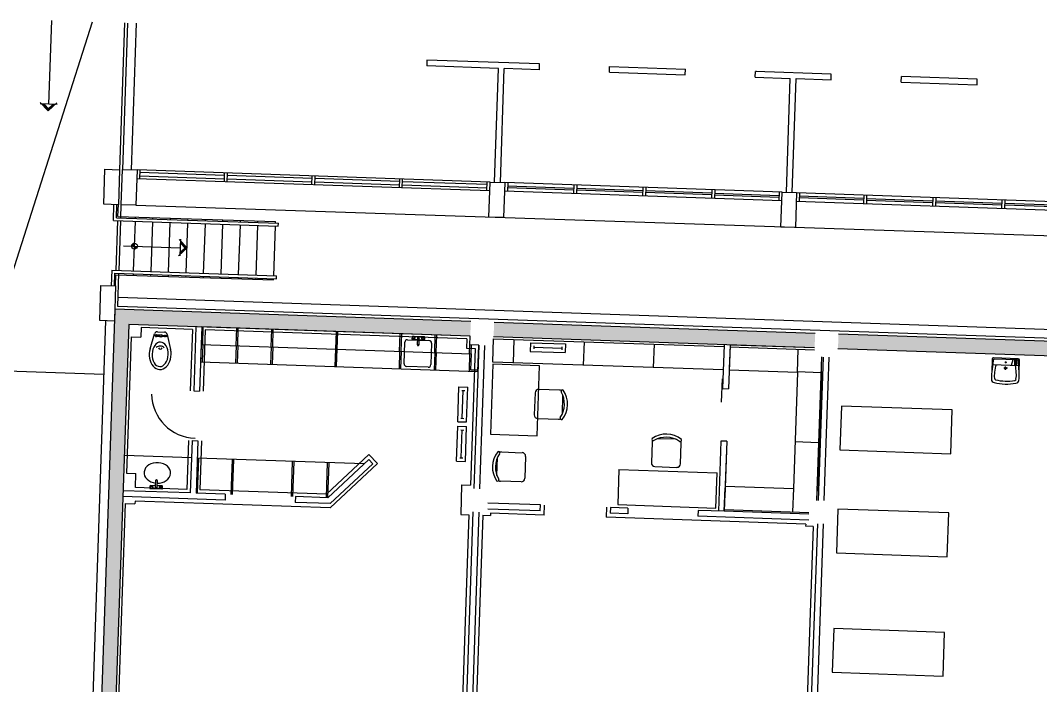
# Model space of a CAD drawing. Extents: x -28 to 149, y -33 to 76.
# Drawn here: x 92.93 to 110.4, y 43.44 to 54.83 of the extents above; entities that cross this region are included whole.
import ezdxf

# ---------------------------------------------------------------- set-up
doc = ezdxf.new("R2010")
doc.units = 0
doc.layers.add('arq-proyección edificios anexos', color=250, linetype='Continuous')

# ---------------------------------------------------------------- blocks, each defined once
blk = doc.blocks.new('Torre Sur')
h = blk.add_hatch(color=256)
h.paths.add_polyline_path([(37.555, 50.491), (31.859, 50.686), (31.85, 50.437), (37.547, 50.241)])
h.paths.add_polyline_path([(43.652, 50.281), (37.955, 50.477), (37.946, 50.227), (43.643, 50.031)])
h.paths.add_polyline_path([(31.459, 50.7), (25.962, 50.889), (25.953, 50.639), (31.45, 50.45)])
h.paths.add_polyline_path([(25.562, 50.903), (19.466, 51.112), (19.172, 42.567), (19.165, 42.367), (19.415, 42.359), (19.707, 50.854), (25.554, 50.653)])
h.paths.add_polyline_path([(23.883, 42.205), (20.745, 42.313), (20.736, 42.063), (23.874, 41.955)])
h.paths.add_polyline_path([(29.509, 42.012), (27.041, 42.097), (27.032, 41.847), (29.501, 41.762)])
h.paths.add_polyline_path([(34.157, 41.852), (31.308, 41.95), (30.409, 41.981), (30.4, 41.731), (34.148, 41.602)])
h.paths.add_polyline_path([(43.151, 41.543), (40.403, 41.638), (40.394, 41.388), (43.143, 41.294)])
h.paths.add_polyline_path([(33.945, 35.681), (31.056, 35.78), (31.048, 35.53), (33.936, 35.431)])
h.paths.add_polyline_path([(19.395, 41.759), (19.145, 41.767), (18.96, 36.371), (19.209, 36.362)])
for p, q in [((17.319, 50.505), (19.082, 56.038)), ((18.381, 56.062), (18.331, 54.628)), ((19.634, 56.019), (19.548, 53.504)), ((19.684, 56.017), (19.598, 53.509)), ((19.834, 56.012), (19.748, 53.504)), ((24.81, 55.381), (24.807, 55.281)), ((26.739, 55.315), (24.81, 55.381)), ((26.036, 55.239), (24.807, 55.281)), ((25.969, 53.29), (26.036, 55.239)), ((26.069, 53.287), (26.136, 55.235)), ((26.736, 55.215), (26.136, 55.235)), ((26.736, 55.215), (26.739, 55.315)), ((27.935, 55.174), (27.939, 55.274)), ((27.939, 55.274), (29.238, 55.229)), ((29.234, 55.129), (29.238, 55.229)), ((27.935, 55.174), (29.234, 55.129)), ((30.434, 55.088), (30.437, 55.188)), ((30.434, 55.088), (31.033, 55.067)), ((31.736, 55.143), (30.437, 55.188)), ((30.453, 55.187), (30.437, 55.188)), ((30.966, 53.118), (31.033, 55.067)), ((31.066, 53.115), (31.133, 55.064)), ((31.133, 55.064), (31.733, 55.043)), ((31.733, 55.043), (31.736, 55.143)), ((32.932, 55.002), (32.936, 55.102)), ((34.235, 55.057), (32.936, 55.102)), ((34.232, 54.957), (34.235, 55.057)), ((32.932, 55.002), (34.232, 54.957)), ((18.479, 54.623), (18.19, 54.633)), ((18.327, 54.512), (18.191, 54.658)), ((18.346, 54.529), (18.251, 54.631)), ((18.31, 54.53), (18.412, 54.625)), ((18.327, 54.512), (18.474, 54.648)), ((19.278, 52.913), (19.298, 53.512)), ((19.298, 53.512), (19.548, 53.504)), ((19.548, 53.504), (19.527, 52.904)), ((19.577, 52.902), (19.598, 53.509)), ((19.598, 53.509), (19.848, 53.5)), ((19.848, 53.5), (19.827, 52.894)), ((25.894, 53.293), (19.848, 53.5)), ((19.893, 53.349), (19.898, 53.499)), ((25.889, 53.143), (19.843, 53.35)), ((21.344, 53.344), (19.894, 53.394)), ((21.346, 53.404), (19.896, 53.454)), ((21.342, 53.299), (21.347, 53.449)), ((21.392, 53.297), (21.397, 53.447)), ((22.843, 53.292), (21.393, 53.342)), ((22.845, 53.352), (21.396, 53.402)), ((22.841, 53.247), (22.846, 53.397)), ((22.891, 53.246), (22.896, 53.396)), ((24.342, 53.241), (22.893, 53.291)), ((24.344, 53.301), (22.895, 53.351)), ((24.34, 53.196), (24.345, 53.346)), ((24.39, 53.194), (24.395, 53.344)), ((25.843, 53.249), (24.394, 53.299)), ((25.839, 53.144), (25.844, 53.294)), ((25.874, 52.693), (25.894, 53.293)), ((25.894, 53.293), (26.144, 53.284)), ((26.144, 53.284), (26.124, 52.684)), ((30.892, 53.121), (26.144, 53.284)), ((25.841, 53.189), (24.392, 53.239)), ((30.886, 52.971), (26.139, 53.134)), ((26.194, 53.282), (26.189, 53.132)), ((27.324, 53.154), (26.191, 53.193)), ((27.325, 53.183), (26.192, 53.222)), ((27.327, 53.243), (27.322, 53.094)), ((27.377, 53.242), (27.372, 53.092)), ((28.507, 53.113), (27.374, 53.152)), ((28.507, 53.142), (27.375, 53.181)), ((28.51, 53.203), (28.504, 53.053)), ((28.56, 53.201), (28.554, 53.051)), ((29.689, 53.073), (28.556, 53.112)), ((29.69, 53.102), (28.557, 53.141)), ((29.692, 53.162), (29.687, 53.012)), ((29.742, 53.16), (29.737, 53.011)), ((30.842, 53.123), (30.836, 52.973)), ((30.871, 52.521), (30.892, 53.121)), ((30.892, 53.121), (31.141, 53.112)), ((31.141, 53.112), (31.121, 52.513)), ((31.141, 53.112), (35.889, 52.949)), ((31.191, 53.111), (31.186, 52.961)), ((29.739, 53.071), (30.838, 53.033)), ((29.74, 53.1), (30.839, 53.062)), ((31.136, 52.963), (35.883, 52.799)), ((32.288, 52.984), (31.188, 53.021)), ((32.289, 53.012), (31.189, 53.05)), ((32.291, 53.073), (32.286, 52.923)), ((32.341, 53.071), (32.336, 52.921)), ((32.338, 52.982), (33.47, 52.943)), ((32.339, 53.011), (33.471, 52.972)), ((33.473, 53.032), (33.468, 52.882)), ((33.523, 53.031), (33.518, 52.881)), ((33.52, 52.941), (34.653, 52.902)), ((33.521, 52.97), (34.654, 52.931)), ((34.656, 52.992), (34.651, 52.842)), ((34.706, 52.99), (34.701, 52.84)), ((19.527, 52.904), (19.278, 52.913)), ((19.443, 52.631), (19.452, 52.907)), ((19.495, 52.68), (19.502, 52.905)), ((19.52, 52.704), (19.528, 52.911)), ((19.57, 52.677), (19.577, 52.902)), ((19.827, 52.894), (19.577, 52.902)), ((19.827, 52.894), (35.868, 52.361)), ((34.703, 52.901), (35.836, 52.862)), ((34.704, 52.929), (35.837, 52.891)), ((19.443, 52.631), (22.266, 52.537)), ((19.489, 51.781), (19.518, 52.629)), ((19.495, 52.68), (22.268, 52.587)), ((19.52, 52.704), (22.218, 52.614)), ((19.539, 51.779), (19.568, 52.627)), ((19.789, 51.77), (19.818, 52.619)), ((19.819, 52.669), (19.82, 52.694)), ((20.088, 51.76), (20.118, 52.609)), ((20.119, 52.659), (20.12, 52.684)), ((20.388, 51.749), (20.417, 52.599)), ((20.419, 52.649), (20.42, 52.674)), ((20.688, 51.738), (20.717, 52.589)), ((20.719, 52.639), (20.72, 52.664)), ((21.019, 52.629), (21.02, 52.654)), ((21.318, 52.62), (21.318, 52.644)), ((21.617, 52.609), (21.618, 52.634)), ((21.917, 52.599), (21.918, 52.624)), ((22.217, 52.589), (22.218, 52.614)), ((22.266, 52.537), (22.268, 52.588)), ((26.124, 52.684), (25.874, 52.693)), ((20.988, 51.728), (21.017, 52.579)), ((21.288, 51.718), (21.317, 52.569)), ((21.587, 51.707), (21.617, 52.558)), ((21.887, 51.697), (21.917, 52.548)), ((22.187, 51.687), (22.216, 52.538)), ((31.121, 52.513), (30.871, 52.521)), ((20.703, 52.164), (20.566, 52.31)), ((20.592, 52.315), (20.582, 52.026)), ((20.684, 52.147), (20.59, 52.248)), ((19.614, 52.201), (20.587, 52.168)), ((20.703, 52.164), (20.556, 52.027)), ((20.686, 52.182), (20.584, 52.087)), ((19.414, 51.784), (19.405, 51.514)), ((19.414, 51.784), (22.237, 51.684)), ((19.462, 51.732), (19.455, 51.513)), ((19.462, 51.732), (22.235, 51.634)), ((19.518, 51.162), (19.537, 51.729)), ((19.786, 51.694), (19.787, 51.72)), ((19.48, 51.512), (19.486, 51.704)), ((19.486, 51.704), (22.184, 51.615)), ((20.086, 51.684), (20.087, 51.71)), ((20.386, 51.674), (20.387, 51.699)), ((20.685, 51.664), (20.686, 51.688)), ((20.985, 51.654), (20.986, 51.678)), ((21.284, 51.645), (21.285, 51.666)), ((21.584, 51.635), (21.585, 51.656)), ((21.884, 51.625), (21.885, 51.645)), ((22.184, 51.615), (22.184, 51.635)), ((22.235, 51.633), (22.237, 51.684)), ((19.209, 50.921), (19.23, 51.52)), ((19.23, 51.52), (19.48, 51.512)), ((19.48, 51.512), (19.459, 50.912)), ((53.353, 50.15), (19.523, 51.312)), ((19.466, 51.112), (19.165, 42.367)), ((19.466, 51.112), (19.172, 42.567)), ((25.562, 50.903), (19.466, 51.112)), ((53.335, 50.001), (19.518, 51.162)), ((19.309, 50.917), (19.088, 44.487)), ((19.459, 50.912), (19.209, 50.921)), ((19.707, 50.854), (19.415, 42.359)), ((25.554, 50.653), (19.707, 50.854)), ((31.459, 50.7), (25.962, 50.889)), ((19.915, 50.799), (19.91, 50.636)), ((20.795, 50.769), (19.915, 50.799)), ((20.07, 50.437), (20.147, 50.69)), ((20.157, 50.67), (20.156, 50.65)), ((20.167, 50.67), (20.157, 50.67)), ((20.167, 50.673), (20.166, 50.646)), ((20.173, 50.673), (20.167, 50.673)), ((20.172, 50.64), (20.173, 50.679)), ((20.172, 50.646), (20.173, 50.673)), ((20.173, 50.679), (20.181, 50.679)), ((20.181, 50.669), (20.173, 50.669)), ((20.181, 50.679), (20.18, 50.639)), ((20.18, 50.646), (20.181, 50.672)), ((20.181, 50.672), (20.186, 50.672)), ((20.186, 50.672), (20.185, 50.646)), ((20.232, 50.667), (20.186, 50.669)), ((20.196, 50.726), (20.316, 50.722)), ((20.276, 50.666), (20.323, 50.664)), ((20.323, 50.667), (20.322, 50.641)), ((20.328, 50.667), (20.323, 50.667)), ((20.327, 50.641), (20.328, 50.667)), ((20.328, 50.664), (20.351, 50.663)), ((20.351, 50.663), (20.35, 50.643)), ((20.363, 50.683), (20.422, 50.425)), ((20.795, 50.769), (20.759, 49.716)), ((20.856, 50.814), (20.819, 49.714)), ((20.956, 50.811), (20.919, 49.711)), ((20.956, 50.811), (20.936, 50.211)), ((25.554, 50.653), (20.956, 50.811)), ((20.971, 50.51), (20.981, 50.81)), ((21.015, 50.762), (20.979, 49.709)), ((25.492, 50.608), (21.015, 50.762)), ((21.546, 50.49), (21.556, 50.79)), ((21.571, 50.489), (21.581, 50.789)), ((22.145, 50.47), (22.156, 50.769)), ((22.17, 50.469), (22.181, 50.769)), ((23.255, 50.732), (23.234, 50.132)), ((23.28, 50.731), (23.259, 50.131)), ((24.344, 50.394), (24.354, 50.694)), ((24.369, 50.393), (24.379, 50.693)), ((24.944, 50.374), (24.954, 50.673)), ((24.969, 50.373), (24.979, 50.672)), ((37.555, 50.491), (31.859, 50.686)), ((19.744, 50.642), (19.664, 48.305)), ((19.744, 50.642), (19.91, 50.636)), ((20.166, 50.65), (20.156, 50.65)), ((20.166, 50.646), (20.172, 50.646)), ((20.18, 50.649), (20.172, 50.649)), ((20.18, 50.639), (20.172, 50.64)), ((20.185, 50.646), (20.18, 50.646)), ((20.232, 50.647), (20.186, 50.649)), ((20.322, 50.644), (20.275, 50.646)), ((20.322, 50.641), (20.327, 50.641)), ((20.35, 50.643), (20.328, 50.644)), ((20.946, 50.511), (25.568, 50.352)), ((20.971, 50.51), (20.961, 50.21)), ((21.546, 50.49), (21.535, 50.19)), ((21.571, 50.489), (21.56, 50.19)), ((24.42, 50.18), (24.432, 50.547)), ((24.48, 50.591), (24.654, 50.585)), ((24.556, 50.64), (24.554, 50.609)), ((24.564, 50.598), (24.654, 50.595)), ((24.765, 50.643), (24.566, 50.649)), ((24.651, 50.503), (24.655, 50.621)), ((24.674, 50.62), (24.67, 50.503)), ((24.673, 50.594), (24.763, 50.591)), ((24.673, 50.585), (24.847, 50.579)), ((24.773, 50.601), (24.775, 50.632)), ((24.891, 50.531), (24.878, 50.164)), ((25.492, 50.608), (25.486, 50.445)), ((25.543, 50.353), (25.548, 50.503)), ((25.548, 50.503), (25.554, 50.653)), ((25.698, 50.498), (25.548, 50.503)), ((25.568, 50.352), (25.573, 50.502)), ((25.698, 50.498), (25.614, 48.04)), ((25.683, 50.048), (25.698, 50.498)), ((25.798, 50.494), (25.714, 48.037)), ((25.939, 50.209), (25.952, 50.609)), ((25.952, 50.609), (29.9, 50.473)), ((31.45, 50.45), (25.953, 50.639)), ((26.302, 50.597), (26.288, 50.197)), ((26.583, 50.54), (26.578, 50.391)), ((26.583, 50.54), (27.183, 50.52)), ((27.183, 50.52), (27.177, 50.37)), ((27.501, 50.556), (27.488, 50.156)), ((28.701, 50.515), (28.687, 50.115)), ((29.901, 50.503), (29.875, 49.754)), ((30.001, 50.5), (29.975, 49.75)), ((30.001, 50.5), (29.987, 50.1)), ((31.45, 50.45), (30.001, 50.5)), ((22.145, 50.47), (22.135, 50.17)), ((22.17, 50.469), (22.16, 50.169)), ((24.344, 50.394), (24.334, 50.094)), ((24.369, 50.393), (24.359, 50.093)), ((24.944, 50.374), (24.933, 50.074)), ((24.969, 50.373), (24.958, 50.073)), ((25.486, 50.445), (25.636, 50.44)), ((25.543, 50.353), (25.533, 50.053)), ((25.636, 50.44), (25.556, 48.102)), ((25.568, 50.352), (25.559, 50.077)), ((26.578, 50.391), (27.177, 50.37)), ((26.642, 50.486), (26.64, 50.435)), ((26.641, 50.463), (27.12, 50.447)), ((27.12, 50.47), (27.119, 50.419)), ((29.996, 50.35), (29.975, 49.75)), ((30, 50.47), (31.449, 50.42)), ((31.156, 50.03), (31.169, 50.43)), ((37.547, 50.241), (31.85, 50.437)), ((20.936, 50.211), (25.683, 50.048)), ((25.941, 50.172), (25.899, 48.972)), ((29.886, 50.074), (25.939, 50.209)), ((26.74, 50.144), (25.941, 50.172)), ((26.699, 48.945), (26.74, 50.144)), ((31.565, 50.296), (31.481, 47.839)), ((31.595, 50.295), (31.511, 47.838)), ((31.695, 50.292), (31.61, 47.834)), ((34.49, 50.256), (34.483, 50.041)), ((34.507, 50.238), (34.483, 50.041)), ((34.946, 50.145), (34.498, 50.161)), ((34.936, 50.266), (34.516, 50.28)), ((34.917, 50.246), (34.533, 50.259)), ((34.738, 50.202), (34.708, 50.203)), ((34.723, 50.188), (34.724, 50.217)), ((34.843, 50.249), (34.814, 50.15)), ((34.874, 50.24), (34.871, 50.158)), ((34.876, 50.158), (34.871, 50.158)), ((34.879, 50.24), (34.874, 50.24)), ((34.879, 50.24), (34.876, 50.158)), ((34.889, 50.24), (34.886, 50.157)), ((34.891, 50.157), (34.886, 50.157)), ((34.894, 50.24), (34.889, 50.24)), ((34.894, 50.24), (34.891, 50.157)), ((34.904, 50.239), (34.901, 50.157)), ((34.906, 50.157), (34.901, 50.157)), ((34.909, 50.239), (34.904, 50.239)), ((34.909, 50.239), (34.906, 50.157)), ((34.952, 50.025), (34.941, 50.223)), ((34.952, 50.025), (34.96, 50.24)), ((19.277, 49.993), (17.303, 50.061)), ((24.831, 50.12), (24.464, 50.133)), ((25.559, 50.077), (25.684, 50.073)), ((31.156, 50.03), (29.986, 50.07)), ((31.156, 50.03), (31.087, 48.041)), ((31.556, 50.026), (31.156, 50.04)), ((31.516, 47.997), (31.586, 50.045)), ((34.545, 50.136), (34.532, 50.035)), ((34.75, 50.102), (34.69, 50.104)), ((34.719, 50.076), (34.721, 50.133)), ((34.903, 50.022), (34.897, 50.124)), ((29.864, 49.922), (29.85, 49.523)), ((20.819, 49.714), (20.919, 49.711)), ((25.34, 49.187), (25.36, 49.786)), ((25.36, 49.786), (25.51, 49.781)), ((25.41, 49.724), (25.461, 49.722)), ((25.417, 49.245), (25.433, 49.723)), ((25.49, 49.182), (25.51, 49.781)), ((26.663, 49.68), (26.65, 49.305)), ((27.081, 49.728), (26.728, 49.74)), ((27.13, 49.321), (27.141, 49.631)), ((29.875, 49.754), (29.975, 49.75)), ((31.908, 49.453), (31.883, 48.704)), ((33.807, 49.388), (31.908, 49.453)), ((33.781, 48.638), (33.807, 49.388)), ((25.32, 48.508), (25.341, 49.108)), ((25.34, 49.187), (25.49, 49.182)), ((25.341, 49.108), (25.491, 49.103)), ((25.394, 49.245), (25.445, 49.244)), ((25.47, 48.503), (25.491, 49.103)), ((26.71, 49.241), (27.064, 49.228)), ((25.391, 49.046), (25.442, 49.044)), ((25.397, 48.566), (25.414, 49.045)), ((25.899, 48.972), (26.699, 48.945)), ((20.73, 48.867), (20.701, 48.028)), ((20.789, 48.865), (20.759, 47.966)), ((20.789, 48.865), (20.889, 48.861)), ((20.889, 48.861), (20.859, 47.962)), ((20.949, 48.859), (20.921, 48.02)), ((28.667, 48.837), (28.655, 48.483)), ((29.074, 48.885), (28.764, 48.896)), ((29.154, 48.465), (29.166, 48.819)), ((29.844, 48.854), (29.803, 47.655)), ((29.944, 48.851), (29.844, 48.854)), ((29.944, 48.851), (29.903, 47.652)), ((29.944, 48.851), (29.911, 47.893)), ((31.514, 48.827), (31.115, 48.841)), ((20.779, 48.565), (19.63, 48.605)), ((23.093, 47.946), (23.819, 48.624)), ((23.963, 48.47), (23.819, 48.624)), ((25.374, 48.567), (25.425, 48.565)), ((26.011, 48.266), (26.021, 48.576)), ((26.087, 48.668), (26.441, 48.656)), ((26.501, 48.592), (26.488, 48.217)), ((31.883, 48.704), (33.781, 48.638)), ((23.736, 48.464), (20.879, 48.562)), ((20.884, 47.961), (20.904, 48.561)), ((21.458, 47.942), (21.479, 48.541)), ((21.483, 47.941), (21.504, 48.541)), ((22.491, 47.906), (22.512, 48.506)), ((22.516, 47.905), (22.537, 48.505)), ((23.091, 47.886), (23.111, 48.485)), ((23.116, 47.885), (23.816, 48.539)), ((23.116, 47.885), (23.136, 48.484)), ((23.152, 47.713), (23.963, 48.47)), ((23.154, 47.783), (23.885, 48.466)), ((23.885, 48.466), (23.816, 48.539)), ((25.32, 48.508), (25.47, 48.503)), ((28.715, 48.418), (29.09, 48.405)), ((19.664, 48.305), (19.829, 48.299)), ((19.821, 48.058), (19.829, 48.299)), ((28.1, 48.366), (28.079, 47.766)), ((28.1, 48.366), (29.782, 48.308)), ((29.761, 47.708), (29.782, 48.308)), ((20.701, 48.028), (19.821, 48.058)), ((20.066, 48.083), (20.065, 48.052)), ((20.167, 48.09), (20.077, 48.093)), ((20.166, 48.064), (20.17, 48.181)), ((20.189, 48.18), (20.185, 48.063)), ((20.276, 48.086), (20.186, 48.089)), ((20.284, 48.044), (20.285, 48.075)), ((25.406, 48.108), (25.389, 47.598)), ((25.406, 48.108), (25.556, 48.102)), ((26.424, 48.157), (26.07, 48.169)), ((29.903, 47.652), (29.917, 48.051)), ((29.918, 48.081), (31.087, 48.041)), ((21.355, 47.845), (19.606, 47.905)), ((20.759, 47.966), (19.609, 48.005)), ((20.075, 48.041), (20.274, 48.034)), ((21.358, 47.945), (20.859, 47.962)), ((23.093, 47.946), (20.921, 48.02)), ((21.358, 47.945), (21.355, 47.845)), ((22.558, 47.904), (22.554, 47.804)), ((23.116, 47.885), (22.558, 47.904)), ((31.087, 48.041), (31.074, 47.642)), ((19.646, 47.785), (19.462, 42.427)), ((19.646, 47.785), (19.812, 47.779)), ((19.813, 47.828), (19.812, 47.779)), ((23.152, 47.713), (19.813, 47.828)), ((23.154, 47.783), (22.554, 47.804)), ((26.755, 47.76), (25.856, 47.791)), ((26.752, 47.66), (26.755, 47.76)), ((26.819, 47.588), (26.825, 47.757)), ((27.884, 47.721), (27.879, 47.551)), ((27.954, 47.719), (27.951, 47.619)), ((28.254, 47.708), (27.954, 47.719)), ((28.079, 47.766), (29.761, 47.708)), ((28.254, 47.708), (28.251, 47.608)), ((28.254, 47.708), (28.251, 47.608)), ((25.529, 47.593), (25.344, 42.205)), ((25.389, 47.598), (25.529, 47.593)), ((25.6, 47.641), (25.412, 42.153)), ((25.7, 47.637), (25.512, 42.149)), ((25.768, 47.585), (25.583, 42.197)), ((25.768, 47.585), (25.898, 47.58)), ((26.752, 47.66), (25.852, 47.691)), ((25.9, 47.619), (25.898, 47.58)), ((26.819, 47.588), (25.9, 47.619)), ((31.297, 47.434), (27.879, 47.551)), ((28.251, 47.608), (27.951, 47.619)), ((29.453, 47.667), (29.45, 47.567)), ((29.453, 47.667), (29.45, 47.567)), ((31.349, 47.502), (29.45, 47.567)), ((29.903, 47.652), (29.453, 47.667)), ((31.352, 47.602), (29.903, 47.652)), ((31.352, 47.602), (29.903, 47.652)), ((29.904, 47.682), (31.353, 47.632)), ((31.848, 47.688), (31.822, 46.939)), ((33.747, 47.623), (31.848, 47.688)), ((33.721, 46.873), (33.747, 47.623)), ((31.425, 47.391), (31.241, 42.022)), ((31.297, 47.434), (31.295, 47.395)), ((31.425, 47.391), (31.295, 47.395)), ((31.497, 47.438), (31.308, 41.95)), ((31.597, 47.435), (31.408, 41.947)), ((31.822, 46.939), (33.721, 46.873)), ((31.777, 45.643), (31.752, 44.893)), ((33.676, 45.578), (31.777, 45.643)), ((33.651, 44.828), (33.676, 45.578)), ((31.752, 44.893), (33.651, 44.828))]:
    blk.add_line(p, q)
for centre, radius in [((19.803, 52.195), 0.05), ((20.254, 50.657), 0.024), ((20.254, 50.657), 0.019), ((24.584, 50.623), 0.0178), ((24.584, 50.623), 0.0154), ((24.745, 50.618), 0.0178), ((24.745, 50.618), 0.0154), ((34.723, 50.203), 0.00666), ((34.72, 50.103), 0.0162), ((20.095, 48.066), 0.0178), ((20.095, 48.066), 0.0154), ((20.256, 48.061), 0.0178), ((20.256, 48.061), 0.0154)]:
    blk.add_circle(centre, radius)
for centre, radius, start, end in [((20.195, 50.676), 0.05, 88.033, 163.1136), ((20.314, 50.672), 0.05, 12.9926, 88.033), ((24.478, 50.545), 0.0459, 88.033, 178.033), ((24.565, 50.608), 0.0102, 178.033, 268.033), ((24.566, 50.639), 0.0102, 88.033, 178.033), ((24.563, 50.619), 0.00102, 131.7458, 190.1964), ((24.563, 50.63), 0.00102, 101.7458, 160.1964), ((24.584, 50.623), 0.0229, 160.1964, 165.8697), ((24.563, 50.628), 0.00102, 165.8697, 224.3202), ((24.558, 50.624), 0.00535, 311.7458, 44.3202), ((24.584, 50.623), 0.0229, 190.1964, 195.8697), ((24.563, 50.617), 0.00102, 195.8697, 254.3202), ((24.562, 50.637), 0.00535, 281.7458, 14.3202), ((24.561, 50.611), 0.00535, 341.7458, 74.3202), ((24.567, 50.609), 0.00102, 161.7458, 220.1964), ((24.568, 50.638), 0.00102, 135.8697, 194.3202), ((24.584, 50.623), 0.0229, 220.1964, 225.8697), ((24.584, 50.623), 0.0229, 130.1964, 135.8697), ((24.569, 50.607), 0.00102, 225.8697, 284.3202), ((24.57, 50.64), 0.00102, 71.7458, 130.1964), ((24.57, 50.601), 0.00535, 11.7458, 104.3202), ((24.572, 50.646), 0.00535, 251.7458, 344.3202), ((24.584, 50.623), 0.0229, 250.1964, 255.8697), ((24.577, 50.602), 0.00102, 191.7458, 250.1964), ((24.578, 50.644), 0.00102, 105.8697, 164.3202), ((24.584, 50.623), 0.0229, 100.1964, 105.8697), ((24.579, 50.602), 0.00102, 255.8697, 314.3202), ((24.583, 50.597), 0.00535, 41.7458, 134.3202), ((24.58, 50.645), 0.00102, 41.7458, 100.1964), ((24.585, 50.649), 0.00535, 221.7458, 314.3202), ((24.588, 50.602), 0.00102, 221.7458, 280.1964), ((24.584, 50.623), 0.0229, 280.1964, 285.8697), ((24.589, 50.644), 0.00102, 75.8697, 134.3202), ((24.584, 50.623), 0.0229, 70.1964, 75.8697), ((24.59, 50.602), 0.00102, 285.8697, 344.3202), ((24.596, 50.6), 0.00535, 71.7458, 164.3202), ((24.591, 50.644), 0.00102, 11.7458, 70.1964), ((24.598, 50.645), 0.00535, 191.7458, 284.3202), ((24.598, 50.606), 0.00102, 251.7458, 310.1964), ((24.599, 50.639), 0.00102, 45.8697, 104.3202), ((24.584, 50.623), 0.0229, 310.1964, 315.8697), ((24.584, 50.623), 0.0229, 40.1964, 45.8697), ((24.6, 50.608), 0.00102, 315.8697, 14.3202), ((24.607, 50.635), 0.00535, 161.7458, 254.3202), ((24.606, 50.609), 0.00535, 101.7458, 194.3202), ((24.601, 50.637), 0.00102, 341.7458, 40.1964), ((24.61, 50.622), 0.00535, 131.7458, 224.3202), ((24.605, 50.629), 0.00102, 15.8697, 74.3202), ((24.605, 50.616), 0.00102, 281.7458, 340.1964), ((24.584, 50.623), 0.0229, 10.1964, 15.8697), ((24.606, 50.627), 0.00102, 311.7458, 10.1964), ((24.605, 50.618), 0.00102, 345.8697, 44.3202), ((24.584, 50.623), 0.0229, 340.1964, 345.8697), ((24.665, 50.62), 0.0173, 301.138, 234.928), ((24.66, 50.503), 0.0134, 132.9544, 43.1117), ((24.66, 50.503), 0.00946, 178.033, 358.033), ((24.665, 50.62), 0.00946, 358.033, 178.033), ((24.723, 50.614), 0.00102, 131.7458, 190.1964), ((24.745, 50.618), 0.0229, 190.1964, 195.8697), ((24.724, 50.625), 0.00102, 101.7458, 160.1964), ((24.745, 50.618), 0.0229, 160.1964, 165.8697), ((24.724, 50.623), 0.00102, 165.8697, 224.3202), ((24.719, 50.618), 0.00535, 311.7458, 44.3202), ((24.724, 50.612), 0.00102, 195.8697, 254.3202), ((24.723, 50.631), 0.00535, 281.7458, 14.3202), ((24.722, 50.605), 0.00535, 341.7458, 74.3202), ((24.728, 50.603), 0.00102, 161.7458, 220.1964), ((24.745, 50.618), 0.0229, 220.1964, 225.8697), ((24.729, 50.633), 0.00102, 135.8697, 194.3202), ((24.745, 50.618), 0.0229, 130.1964, 135.8697), ((24.73, 50.602), 0.00102, 225.8697, 284.3202), ((24.731, 50.634), 0.00102, 71.7458, 130.1964), ((24.731, 50.596), 0.00535, 11.7458, 104.3202), ((24.733, 50.64), 0.00535, 251.7458, 344.3202), ((24.738, 50.597), 0.00102, 191.7458, 250.1964), ((24.745, 50.618), 0.0229, 250.1964, 255.8697), ((24.739, 50.639), 0.00102, 105.8697, 164.3202), ((24.745, 50.618), 0.0229, 100.1964, 105.8697), ((24.74, 50.596), 0.00102, 255.8697, 314.3202), ((24.744, 50.592), 0.00535, 41.7458, 134.3202), ((24.741, 50.639), 0.00102, 41.7458, 100.1964), ((24.746, 50.643), 0.00535, 221.7458, 314.3202), ((24.749, 50.596), 0.00102, 221.7458, 280.1964), ((24.745, 50.618), 0.0229, 280.1964, 285.8697), ((24.75, 50.639), 0.00102, 75.8697, 134.3202), ((24.745, 50.618), 0.0229, 70.1964, 75.8697), ((24.751, 50.596), 0.00102, 285.8697, 344.3202), ((24.757, 50.595), 0.00535, 71.7458, 164.3202), ((24.752, 50.638), 0.00102, 11.7458, 70.1964), ((24.759, 50.639), 0.00535, 191.7458, 284.3202), ((24.759, 50.601), 0.00102, 251.7458, 310.1964), ((24.76, 50.633), 0.00102, 45.8697, 104.3202), ((24.745, 50.618), 0.0229, 310.1964, 315.8697), ((24.745, 50.618), 0.0229, 40.1964, 45.8697), ((24.767, 50.604), 0.00535, 101.7458, 194.3202), ((24.761, 50.602), 0.00102, 315.8697, 14.3202), ((24.762, 50.632), 0.00102, 341.7458, 40.1964), ((24.768, 50.63), 0.00535, 161.7458, 254.3202), ((24.763, 50.601), 0.0102, 268.033, 358.033), ((24.764, 50.632), 0.0102, 358.033, 88.033), ((24.771, 50.617), 0.00535, 131.7458, 224.3202), ((24.766, 50.624), 0.00102, 15.8697, 74.3202), ((24.766, 50.61), 0.00102, 281.7458, 340.1964), ((24.745, 50.618), 0.0229, 10.1964, 15.8697), ((24.766, 50.621), 0.00102, 311.7458, 10.1964), ((24.766, 50.612), 0.00102, 345.8697, 44.3202), ((24.745, 50.618), 0.0229, 340.1964, 345.8697), ((24.845, 50.533), 0.0459, 358.033, 88.033), ((20.242, 50.385), 0.0974, 42.2694, 133.7966), ((20.246, 50.458), 0.0312, 189.137, 346.917), ((24.466, 50.179), 0.0459, 178.033, 268.033), ((24.833, 50.166), 0.0459, 268.033, 358.033), ((34.515, 50.255), 0.025, 88.033, 178.033), ((34.532, 50.235), 0.025, 88.033, 172.8386), ((34.57, 50.133), 0.025, 88.033, 172.8386), ((34.872, 50.123), 0.025, 3.2274, 88.033), ((34.916, 50.221), 0.025, 3.2274, 88.033), ((34.935, 50.241), 0.025, 358.033, 88.033), ((35.269, 49.949), 0.792, 173.3254, 182.7406), ((34.805, 49.974), 0.279, 167.4079, 188.8842), ((34.626, 49.98), 0.279, 347.1819, 8.6582), ((34.161, 49.987), 0.792, 353.3254, 2.7406), ((34.528, 49.909), 0.05, 178.033, 268.033), ((34.74, 50.698), 0.866, 255.6927, 268.033), ((34.554, 49.93), 0.025, 178.033, 256.3573), ((34.74, 50.698), 0.816, 256.3573, 268.033), ((34.74, 50.698), 0.866, 268.033, 280.3734), ((34.74, 50.698), 0.816, 268.033, 279.7087), ((34.874, 49.919), 0.025, 279.7087, 358.033), ((34.898, 49.897), 0.05, 268.033, 358.033), ((20.867, 49.673), 0.77, 181.0209, 268.033), ((26.725, 49.678), 0.0625, 88.033, 178.033), ((27.079, 49.666), 0.0625, 60.4486, 88.033), ((26.757, 49.489), 0.409, 325.6088, 30.4573), ((27.13, 49.708), 0.0229, 51.343, 210.0604), ((26.802, 49.488), 0.417, 321.1631, 34.9029), ((26.712, 49.303), 0.0625, 178.033, 268.033), ((27.066, 49.291), 0.0625, 268.033, 295.6175), ((27.114, 49.245), 0.0229, 146.0056, 304.7231), ((28.907, 48.557), 0.417, 51.1631, 124.9029), ((28.906, 48.512), 0.409, 55.6088, 120.4573), ((28.687, 48.885), 0.0229, 141.343, 300.0604), ((28.729, 48.834), 0.0625, 150.4486, 178.033), ((29.15, 48.869), 0.0229, 236.0056, 34.7231), ((29.104, 48.822), 0.0625, 358.033, 25.6175), ((26.349, 48.409), 0.417, 141.1631, 214.9029), ((26.394, 48.408), 0.409, 145.6088, 210.4573), ((26.038, 48.652), 0.0229, 326.0056, 124.7231), ((26.085, 48.606), 0.0625, 88.033, 115.6175), ((26.439, 48.594), 0.0625, 358.033, 88.033), ((28.717, 48.48), 0.0625, 178.033, 268.033), ((29.092, 48.468), 0.0625, 268.033, 358.033), ((26.426, 48.219), 0.0625, 268.033, 358.033), ((20.076, 48.051), 0.0102, 178.033, 268.033), ((20.077, 48.082), 0.0102, 88.033, 178.033), ((20.073, 48.062), 0.00102, 131.7458, 190.1964), ((20.095, 48.066), 0.0229, 190.1964, 195.8697), ((20.074, 48.074), 0.00102, 101.7458, 160.1964), ((20.095, 48.066), 0.0229, 160.1964, 165.8697), ((20.074, 48.072), 0.00102, 165.8697, 224.3202), ((20.069, 48.067), 0.00535, 311.7458, 44.3202), ((20.074, 48.06), 0.00102, 195.8697, 254.3202), ((20.073, 48.08), 0.00535, 281.7458, 14.3202), ((20.072, 48.054), 0.00535, 341.7458, 74.3202), ((20.078, 48.052), 0.00102, 161.7458, 220.1964), ((20.095, 48.066), 0.0229, 220.1964, 225.8697), ((20.079, 48.081), 0.00102, 135.8697, 194.3202), ((20.095, 48.066), 0.0229, 130.1964, 135.8697), ((20.08, 48.051), 0.00102, 225.8697, 284.3202), ((20.081, 48.083), 0.00102, 71.7458, 130.1964), ((20.081, 48.044), 0.00535, 11.7458, 104.3202), ((20.083, 48.089), 0.00535, 251.7458, 344.3202), ((20.088, 48.046), 0.00102, 191.7458, 250.1964), ((20.095, 48.066), 0.0229, 250.1964, 255.8697), ((20.089, 48.087), 0.00102, 105.8697, 164.3202), ((20.095, 48.066), 0.0229, 100.1964, 105.8697), ((20.09, 48.045), 0.00102, 255.8697, 314.3202), ((20.094, 48.04), 0.00535, 41.7458, 134.3202), ((20.091, 48.088), 0.00102, 41.7458, 100.1964), ((20.096, 48.092), 0.00535, 221.7458, 314.3202), ((20.099, 48.045), 0.00102, 221.7458, 280.1964), ((20.095, 48.066), 0.0229, 280.1964, 285.8697), ((20.1, 48.087), 0.00102, 75.8697, 134.3202), ((20.095, 48.066), 0.0229, 70.1964, 75.8697), ((20.101, 48.045), 0.00102, 285.8697, 344.3202), ((20.107, 48.043), 0.00535, 71.7458, 164.3202), ((20.102, 48.087), 0.00102, 11.7458, 70.1964), ((20.109, 48.088), 0.00535, 191.7458, 284.3202), ((20.109, 48.05), 0.00102, 251.7458, 310.1964), ((20.11, 48.082), 0.00102, 45.8697, 104.3202), ((20.095, 48.066), 0.0229, 310.1964, 315.8697), ((20.095, 48.066), 0.0229, 40.1964, 45.8697), ((20.111, 48.051), 0.00102, 315.8697, 14.3202), ((20.112, 48.08), 0.00102, 341.7458, 40.1964), ((20.118, 48.078), 0.00535, 161.7458, 254.3202), ((20.117, 48.053), 0.00535, 101.7458, 194.3202), ((20.121, 48.065), 0.00535, 131.7458, 224.3202), ((20.116, 48.072), 0.00102, 15.8697, 74.3202), ((20.116, 48.059), 0.00102, 281.7458, 340.1964), ((20.095, 48.066), 0.0229, 10.1964, 15.8697), ((20.117, 48.07), 0.00102, 311.7458, 10.1964), ((20.116, 48.061), 0.00102, 345.8697, 44.3202), ((20.095, 48.066), 0.0229, 340.1964, 345.8697), ((20.175, 48.063), 0.0173, 121.138, 54.928), ((20.179, 48.181), 0.0134, 312.9544, 223.1117), ((20.175, 48.063), 0.00946, 178.033, 358.033), ((20.179, 48.181), 0.00946, 358.033, 178.033), ((20.234, 48.057), 0.00102, 131.7458, 190.1964), ((20.256, 48.061), 0.0229, 190.1964, 195.8697), ((20.235, 48.068), 0.00102, 101.7458, 160.1964), ((20.256, 48.061), 0.0229, 160.1964, 165.8697), ((20.235, 48.066), 0.00102, 165.8697, 224.3202), ((20.23, 48.062), 0.00535, 311.7458, 44.3202), ((20.235, 48.055), 0.00102, 195.8697, 254.3202), ((20.234, 48.074), 0.00535, 281.7458, 14.3202), ((20.233, 48.049), 0.00535, 341.7458, 74.3202), ((20.239, 48.047), 0.00102, 161.7458, 220.1964), ((20.256, 48.061), 0.0229, 220.1964, 225.8697), ((20.256, 48.061), 0.0229, 130.1964, 135.8697), ((20.24, 48.076), 0.00102, 135.8697, 194.3202), ((20.241, 48.045), 0.00102, 225.8697, 284.3202), ((20.242, 48.077), 0.00102, 71.7458, 130.1964), ((20.242, 48.039), 0.00535, 11.7458, 104.3202), ((20.244, 48.084), 0.00535, 251.7458, 344.3202), ((20.25, 48.082), 0.00102, 105.8697, 164.3202), ((20.256, 48.061), 0.0229, 100.1964, 105.8697), ((20.252, 48.082), 0.00102, 41.7458, 100.1964), ((20.257, 48.087), 0.00535, 221.7458, 314.3202), ((20.261, 48.082), 0.00102, 75.8697, 134.3202), ((20.256, 48.061), 0.0229, 70.1964, 75.8697), ((20.268, 48.038), 0.00535, 71.7458, 164.3202), ((20.263, 48.081), 0.00102, 11.7458, 70.1964), ((20.27, 48.083), 0.00535, 191.7458, 284.3202), ((20.27, 48.044), 0.00102, 251.7458, 310.1964), ((20.271, 48.076), 0.00102, 45.8697, 104.3202), ((20.256, 48.061), 0.0229, 310.1964, 315.8697), ((20.256, 48.061), 0.0229, 40.1964, 45.8697), ((20.278, 48.047), 0.00535, 101.7458, 194.3202), ((20.272, 48.045), 0.00102, 315.8697, 14.3202), ((20.273, 48.075), 0.00102, 341.7458, 40.1964), ((20.279, 48.073), 0.00535, 161.7458, 254.3202), ((20.274, 48.045), 0.0102, 268.033, 358.033), ((20.275, 48.076), 0.0102, 358.033, 88.033), ((20.282, 48.06), 0.00535, 131.7458, 224.3202), ((20.277, 48.067), 0.00102, 15.8697, 74.3202), ((20.256, 48.061), 0.0229, 340.1964, 345.8697), ((20.276, 48.053), 0.00102, 281.7458, 340.1964), ((20.256, 48.061), 0.0229, 10.1964, 15.8697), ((20.277, 48.065), 0.00102, 311.7458, 10.1964), ((20.277, 48.055), 0.00102, 345.8697, 44.3202), ((26.022, 48.189), 0.0229, 231.343, 30.0604), ((26.072, 48.231), 0.0625, 240.4486, 268.033), ((20.248, 48.04), 0.00102, 191.7458, 250.1964), ((20.256, 48.061), 0.0229, 250.1964, 255.8697), ((20.251, 48.04), 0.00102, 255.8697, 314.3202), ((20.255, 48.035), 0.00535, 41.7458, 134.3202), ((20.26, 48.039), 0.00102, 221.7458, 280.1964), ((20.256, 48.061), 0.0229, 280.1964, 285.8697), ((20.262, 48.04), 0.00102, 285.8697, 344.3202)]:
    blk.add_arc(centre, radius, start, end)
at = {"extrusion": (0, 0, -1)}
blk.add_ellipse((20.243, 50.341), major_axis=(0.007, 0.21), ratio=0.65625, start_param=3.141593, end_param=9.424778, dxfattribs=at)
for centre, major_axis, ratio, start_param, end_param in [((20.243, 50.341), (-0.009, -0.26), 0.722501, 4.358107, 8.207623), ((20.195, 48.31), (0.227, -0.008), 0.772963, 4.703962, 10.903872)]:
    blk.add_ellipse(centre, major_axis=major_axis, ratio=ratio, start_param=start_param, end_param=end_param)
for points in [[(18.215, 54.632), (18.31, 54.53), (18.311, 54.55)], [(18.251, 54.631), (18.215, 54.632), (18.311, 54.55)], [(18.329, 54.547), (18.251, 54.631), (18.311, 54.55)], [(18.31, 54.53), (18.329, 54.547), (18.311, 54.55)], [(18.329, 54.547), (18.31, 54.53), (18.329, 54.534)], [(18.31, 54.53), (18.327, 54.512), (18.329, 54.534)], [(18.327, 54.512), (18.346, 54.529), (18.329, 54.534)], [(18.412, 54.625), (18.329, 54.547), (18.382, 54.582)], [(18.329, 54.547), (18.346, 54.529), (18.382, 54.582)], [(18.346, 54.529), (18.329, 54.547), (18.329, 54.534)], [(18.346, 54.529), (18.447, 54.624), (18.382, 54.582)], [(18.447, 54.624), (18.412, 54.625), (18.382, 54.582)], [(19.78, 52.239), (19.769, 52.231), (19.781, 52.21)], [(19.792, 52.243), (19.78, 52.239), (19.781, 52.21)], [(19.803, 52.195), (19.805, 52.245), (19.781, 52.21)], [(19.805, 52.245), (19.792, 52.243), (19.781, 52.21)], [(20.591, 52.284), (20.59, 52.248), (20.633, 52.218)], [(20.59, 52.248), (20.667, 52.165), (20.633, 52.218)], [(20.686, 52.182), (20.591, 52.284), (20.633, 52.218)], [(19.755, 52.209), (19.753, 52.196), (19.781, 52.21)], [(19.753, 52.196), (19.803, 52.195), (19.781, 52.21)], [(19.761, 52.221), (19.755, 52.209), (19.781, 52.21)], [(19.769, 52.231), (19.761, 52.221), (19.781, 52.21)], [(19.803, 52.195), (19.801, 52.145), (19.826, 52.169)], [(19.801, 52.145), (19.814, 52.146), (19.826, 52.169)], [(19.853, 52.193), (19.803, 52.195), (19.826, 52.169)], [(19.814, 52.146), (19.827, 52.15), (19.826, 52.169)], [(19.851, 52.18), (19.853, 52.193), (19.826, 52.169)], [(19.846, 52.168), (19.851, 52.18), (19.826, 52.169)], [(19.837, 52.158), (19.846, 52.168), (19.826, 52.169)], [(19.827, 52.15), (19.837, 52.158), (19.826, 52.169)], [(20.583, 52.052), (20.684, 52.147), (20.665, 52.148)], [(20.584, 52.087), (20.583, 52.052), (20.665, 52.148)], [(20.667, 52.165), (20.584, 52.087), (20.665, 52.148)], [(20.667, 52.165), (20.686, 52.182), (20.633, 52.218)], [(20.684, 52.147), (20.667, 52.165), (20.665, 52.148)], [(20.686, 52.182), (20.667, 52.165), (20.681, 52.165)], [(20.667, 52.165), (20.684, 52.147), (20.681, 52.165)], [(20.703, 52.164), (20.686, 52.182), (20.681, 52.165)], [(20.684, 52.147), (20.703, 52.164), (20.681, 52.165)]]:
    blk.add_solid(points)

msp = doc.modelspace()

# ---------------------------------------------------------------- block references
at = {"layer": 'arq-proyección edificios anexos', "lineweight": 0}
msp.add_blockref('Torre Sur', (75.083, -1.228), dxfattribs=at)

doc.saveas('drawing.dxf')
